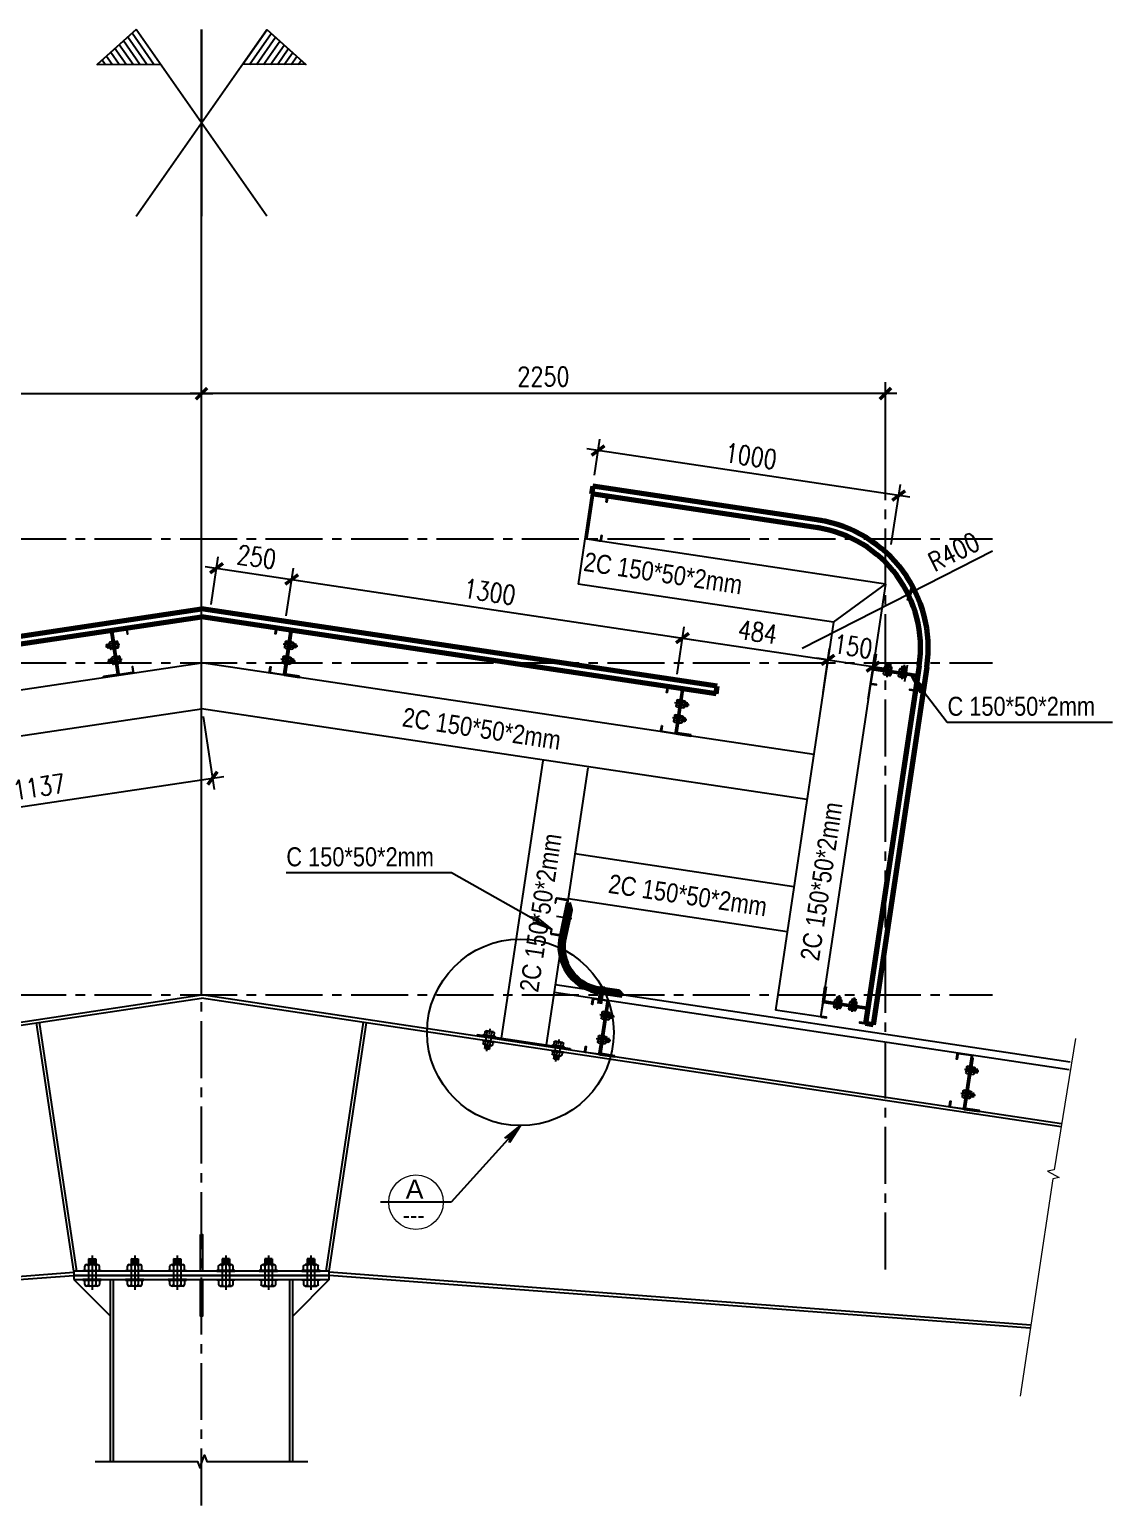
# Model space of a CAD drawing. Header units: inches. Extents: x 651127 to 1529722, y 768575 to 1021311.
# Drawn here: x 1195909 to 1210161, y 784725 to 804150 of the extents above; entities that cross this region are included whole.
import ezdxf
from ezdxf.enums import TextEntityAlignment as Align

# ---------------------------------------------------------------- set-up
doc = ezdxf.new("R2010")
doc.units = ezdxf.units.IN
doc.header["$LTSCALE"] = 1000
doc.header["$MEASUREMENT"] = 0
doc.linetypes.add('CENTER', pattern=[2, 1.25, -0.25, 0.25, -0.25])
doc.linetypes.add('CENTER2', pattern=[1.125, 0.75, -0.125, 0.125, -0.125])
doc.layers.get('DEFPOINTS').update_dxf_attribs({"color": 8, "lineweight": 9})
for name, color, linetype in [('DWGshare.com_13', 145, 'Continuous'), ('DWGshare.com_37', 8, 'CENTER2'), ('DWGshare.com_38', 8, 'Continuous'), ('DWGshare.com_39', 143, 'Continuous'), ('DWGshare.com_40', 4, 'Continuous'), ('DWGshare.com_41', 51, 'Continuous'), ('DWGshare.com_48', 147, 'Continuous'), ('DWGshare.com_50', 1, 'Continuous'), ('DWGshare.com_54', 7, 'Continuous')]:
    doc.layers.add(name, color=color, linetype=linetype)
for name, color, linetype, lineweight in [('DWGshare.com_20', 115, 'Continuous', 20), ('DWGshare.com_23', 147, 'Continuous', 0), ('DWGshare.com_51', 7, 'Continuous', 20), ('DWGshare.com_53', 145, 'Continuous', 20)]:
    doc.layers.add(name, color=color, linetype=linetype, lineweight=lineweight)
doc.styles.add('DWGshare.com_12', font='simplex.shx', dxfattribs={"width": 0.8})
doc.styles.add('DWGshare.com_4', font='romans.shx', dxfattribs={"width": 0.8})
doc.styles.add('DWGshare.com_5', font='VHELVCN.TTF')
doc.styles.add('DWGshare.com_8', font='VHELVEB.TTF')
doc.dimstyles.new('DWGshare.com_15', dxfattribs={"dimtxt": 250, "dimasz": 150, "dimexe": 150, "dimexo": 150, "dimgap": 100, "dimtad": 1, "dimdec": 0, "dimlfac": 0.25, "dimdsep": 46, "dimtxsty": 'DWGshare.com_12', "dimblk": 'DWGshare.com_1', "dimcen": 150, "dimdle": 150, "dimclrd": 147, "dimclre": 147, "dimclrt": 7, "dimadec": 0, "dimazin": 0, "dimtfac": 1, "dimtdec": 0, "dimtix": 1, "dimtmove": 2, "dimatfit": 3, "dimfxl": 1, "dimtolj": 1, "dimtzin": 0, "dimarcsym": 0})
doc.dimstyles.new('DWGshare.com_4', dxfattribs={"dimscale": 100, "dimtxt": 2.5, "dimasz": 2, "dimexe": 1, "dimexo": 1.5, "dimgap": 1, "dimtad": 1, "dimdec": 0, "dimlfac": 0.5, "dimzin": 0, "dimdsep": 46, "dimtxsty": 'DWGshare.com_4', "dimblk": 'DWGshare.com_6', "dimcen": 1.5, "dimdle": 1, "dimclrd": 256, "dimclre": 256, "dimclrt": 7, "dimadec": 0, "dimazin": 0, "dimtfac": 1, "dimtdec": 0, "dimtix": 1, "dimtmove": 2, "dimatfit": 3, "dimldrblk": 'DWGshare.com_6', "dimfxl": 1, "dimtolj": 1, "dimtzin": 0, "dimarcsym": 0})

# ---------------------------------------------------------------- blocks, each defined once
blk = doc.blocks.new('DWGshare.com_1')
at = {"color": 0, "linetype": 'ByBlock', "const_width": 0.3}
blk.add_lwpolyline([(-0.5, -0.5), (0.5, 0.5)], dxfattribs=at)
blk = doc.blocks.new('*D1177')
at = {"layer": 'DEFPOINTS', "color": 0, "linetype": 'Continuous', "transparency": 16777216}
for p in [(1198172, 799358), (1189172, 797867), (1198172, 797881)]:
    blk.add_point(p, dxfattribs=at)
at = {"layer": 'DWGshare.com_48', "color": 147, "linetype": 'Continuous', "lineweight": -2, "transparency": 16777216}
for p, q in [((1189022, 799358), (1198322, 799358)), ((1189172, 798017), (1189172, 799508)), ((1198172, 798031), (1198172, 799508))]:
    blk.add_line(p, q, dxfattribs=at)
at = {"layer": 'DWGshare.com_48', "color": 147, "linetype": 'Continuous', "lineweight": -2, "transparency": 16777216, "xscale": 150, "yscale": 150, "zscale": 150, "rotation": 180}
blk.add_blockref('DWGshare.com_1', (1189172, 799358), dxfattribs=at)
at = {"layer": 'DWGshare.com_48', "color": 147, "linetype": 'Continuous', "lineweight": -2, "transparency": 16777216, "xscale": 150, "yscale": 150, "zscale": 150}
blk.add_blockref('DWGshare.com_1', (1198172, 799358), dxfattribs=at)
at = {"layer": 'DWGshare.com_48', "color": 7, "linetype": 'Continuous', "lineweight": 100, "transparency": 16777216, "insert": (1193672, 799583), "char_height": 250, "attachment_point": 5, "style": 'DWGshare.com_12'}
blk.add_mtext('\\A1;2250', dxfattribs=at)
blk = doc.blocks.new('*D1178')
at = {"layer": 'DEFPOINTS', "color": 0, "linetype": 'Continuous', "transparency": 16777216}
for p in [(1198172, 799358), (1198172, 797881), (1207172, 797867)]:
    blk.add_point(p, dxfattribs=at)
at = {"layer": 'DWGshare.com_48', "color": 147, "linetype": 'Continuous', "lineweight": -2, "transparency": 16777216}
for p, q in [((1207322, 799358), (1198022, 799358)), ((1198172, 798031), (1198172, 799508)), ((1207172, 798017), (1207172, 799508))]:
    blk.add_line(p, q, dxfattribs=at)
at = {"layer": 'DWGshare.com_48', "color": 147, "linetype": 'Continuous', "lineweight": -2, "transparency": 16777216, "xscale": 150, "yscale": 150, "zscale": 150, "rotation": 180}
blk.add_blockref('DWGshare.com_1', (1198172, 799358), dxfattribs=at)
at = {"layer": 'DWGshare.com_48', "color": 147, "linetype": 'Continuous', "lineweight": -2, "transparency": 16777216, "xscale": 150, "yscale": 150, "zscale": 150}
blk.add_blockref('DWGshare.com_1', (1207172, 799358), dxfattribs=at)
at = {"layer": 'DWGshare.com_48', "color": 7, "linetype": 'Continuous', "lineweight": 100, "transparency": 16777216, "insert": (1202672, 799583), "char_height": 250, "attachment_point": 5, "style": 'DWGshare.com_12'}
blk.add_mtext('\\A1;2250', dxfattribs=at)
blk = doc.blocks.new('DWGshare.com_22')
at = {"layer": 'DWGshare.com_53', "ltscale": 3}
blk.add_line((-7.63, 0), (7.63, 0), dxfattribs=at)
at = {"layer": 'DWGshare.com_53', "color": 2, "ltscale": 3}
blk.add_circle((0, 0), 5.89, dxfattribs=at)
at = {"layer": 'DWGshare.com_53', "color": 7, "ltscale": 3, "style": 'DWGshare.com_8'}
for tag, height, p in [('01', 4, (0, 0.81)), ('---', 3, (0, -3.98))]:
    blk.add_attdef(tag, text='', height=height, dxfattribs=at).set_placement(p, align=Align.CENTER)
blk = doc.blocks.new('DWGshare.com_6')
at = {"linetype": 'CENTER2'}
blk.add_hatch(color=256, dxfattribs=at).paths.add_polyline_path([(-1.296, 0.216), (-1, 0), (-1.296, -0.216), (0, 0)])
blk.add_line((0, 0), (-1, 0), dxfattribs=at)
blk.add_lwpolyline([(-1.296, 0.216), (0, 0), (-1.296, -0.216), (-1, 0), (-1.296, 0.216)], dxfattribs=at)
blk = doc.blocks.new('*D1179')
at = {"layer": 'DEFPOINTS', "color": 0, "linetype": 'Continuous', "transparency": 16777216}
for p in [(1198172, 795258), (1198317, 794297), (1193754, 794048)]:
    blk.add_point(p, dxfattribs=at)
at = {"layer": 'DWGshare.com_48', "color": 147, "linetype": 'Continuous', "lineweight": -2, "transparency": 16777216}
for p, q in [((1198195, 795109), (1198339, 794148)), ((1193670, 793600), (1198465, 794319)), ((1193777, 793900), (1193840, 793474))]:
    blk.add_line(p, q, dxfattribs=at)
at = {"layer": 'DWGshare.com_48', "color": 147, "linetype": 'Continuous', "lineweight": -2, "transparency": 16777216, "xscale": 150, "yscale": 150, "zscale": 150}
for p, rotation in [((1198317, 794297), 8.530765610666755), ((1193818, 793622), 188.5307656106667)]:
    blk.add_blockref('DWGshare.com_1', p, dxfattribs=dict(at, rotation=rotation))
at = {"layer": 'DWGshare.com_48', "color": 7, "linetype": 'Continuous', "lineweight": 100, "transparency": 16777216, "insert": (1196034, 794182), "char_height": 250, "attachment_point": 5, "rotation": 8.5308, "style": 'DWGshare.com_12'}
blk.add_mtext('\\A1;1137', dxfattribs=at)
blk = doc.blocks.new('*D1185')
at = {"layer": 'DEFPOINTS', "color": 0, "linetype": 'Continuous', "transparency": 16777216}
for p in [(1203391, 798609), (1203321, 798138), (1207228, 797223)]:
    blk.add_point(p, dxfattribs=at)
at = {"layer": 'DWGshare.com_48', "color": 147, "linetype": 'Continuous', "lineweight": -2, "transparency": 16777216}
for p, q in [((1203343, 798286), (1203413, 798758)), ((1207495, 797994), (1203243, 798632)), ((1207250, 797371), (1207369, 798164))]:
    blk.add_line(p, q, dxfattribs=at)
at = {"layer": 'DWGshare.com_48', "color": 147, "linetype": 'Continuous', "lineweight": -2, "transparency": 16777216, "xscale": 150, "yscale": 150, "zscale": 150}
for p, rotation in [((1203391, 798609), 171.4692343893332), ((1207347, 798016), 351.4692343893332)]:
    blk.add_blockref('DWGshare.com_1', p, dxfattribs=dict(at, rotation=rotation))
at = {"layer": 'DWGshare.com_48', "color": 7, "linetype": 'Continuous', "lineweight": 100, "transparency": 16777216, "insert": (1205402, 798535), "char_height": 250, "attachment_point": 5, "rotation": 351.4692, "style": 'DWGshare.com_12'}
blk.add_mtext('\\A1;1000', dxfattribs=at)
blk = doc.blocks.new('*D1186')
at = {"layer": 'DEFPOINTS', "color": 0, "linetype": 'Continuous', "transparency": 16777216}
for p in [(1199359, 796912), (1198276, 796435), (1199265, 796287)]:
    blk.add_point(p, dxfattribs=at)
at = {"layer": 'DWGshare.com_48', "color": 147, "linetype": 'Continuous', "lineweight": -2, "transparency": 16777216}
for p, q in [((1198299, 796584), (1198392, 797209)), ((1198222, 797083), (1199507, 796890)), ((1199287, 796435), (1199381, 797061))]:
    blk.add_line(p, q, dxfattribs=at)
at = {"layer": 'DWGshare.com_48', "color": 147, "linetype": 'Continuous', "lineweight": -2, "transparency": 16777216, "xscale": 150, "yscale": 150, "zscale": 150}
for p, rotation in [((1198370, 797061), 171.4692343893333), ((1199359, 796912), 351.4692343893333)]:
    blk.add_blockref('DWGshare.com_1', p, dxfattribs=dict(at, rotation=rotation))
at = {"layer": 'DWGshare.com_48', "color": 7, "linetype": 'Continuous', "lineweight": 100, "transparency": 16777216, "insert": (1198898, 797209), "char_height": 250, "attachment_point": 5, "rotation": 351.4692, "style": 'DWGshare.com_12'}
blk.add_mtext('\\A1;250', dxfattribs=at)
blk = doc.blocks.new('*D1187')
at = {"layer": 'DEFPOINTS', "color": 0, "linetype": 'Continuous', "transparency": 16777216}
for p in [(1199265, 796287), (1204502, 796141), (1204408, 795516)]:
    blk.add_point(p, dxfattribs=at)
at = {"layer": 'DWGshare.com_48', "color": 147, "linetype": 'Continuous', "lineweight": -2, "transparency": 16777216}
for p, q in [((1199287, 796435), (1199381, 797061)), ((1199211, 796935), (1204650, 796119)), ((1204431, 795664), (1204524, 796289))]:
    blk.add_line(p, q, dxfattribs=at)
at = {"layer": 'DWGshare.com_48', "color": 147, "linetype": 'Continuous', "lineweight": -2, "transparency": 16777216, "xscale": 150, "yscale": 150, "zscale": 150}
for p, rotation in [((1199359, 796912), 171.4692343893333), ((1204502, 796141), 351.4692343893333)]:
    blk.add_blockref('DWGshare.com_1', p, dxfattribs=dict(at, rotation=rotation))
at = {"layer": 'DWGshare.com_48', "color": 7, "linetype": 'Continuous', "lineweight": 100, "transparency": 16777216, "insert": (1201964, 796749), "char_height": 250, "attachment_point": 5, "rotation": 351.4692, "style": 'DWGshare.com_12'}
blk.add_mtext('\\A1;1300', dxfattribs=at)
blk = doc.blocks.new('*D1188')
at = {"layer": 'DEFPOINTS', "color": 0, "linetype": 'Continuous', "transparency": 16777216}
for p in [(1206416, 795854), (1204408, 795516), (1206330, 795278)]:
    blk.add_point(p, dxfattribs=at)
at = {"layer": 'DWGshare.com_48', "color": 147, "linetype": 'Continuous', "lineweight": -2, "transparency": 16777216}
for p, q in [((1204431, 795664), (1204524, 796289)), ((1204354, 796163), (1206564, 795832)), ((1206352, 795426), (1206438, 796002))]:
    blk.add_line(p, q, dxfattribs=at)
at = {"layer": 'DWGshare.com_48', "color": 147, "linetype": 'Continuous', "lineweight": -2, "transparency": 16777216, "xscale": 150, "yscale": 150, "zscale": 150}
for p, rotation in [((1204502, 796141), 171.4692343893333), ((1206416, 795854), 351.4692343893333)]:
    blk.add_blockref('DWGshare.com_1', p, dxfattribs=dict(at, rotation=rotation))
at = {"layer": 'DWGshare.com_48', "color": 7, "linetype": 'Continuous', "lineweight": 100, "transparency": 16777216, "insert": (1205492, 796220), "char_height": 250, "attachment_point": 5, "rotation": 351.4692, "style": 'DWGshare.com_12'}
blk.add_mtext('\\A1;484', dxfattribs=at)
blk = doc.blocks.new('*D1190')
at = {"layer": 'DEFPOINTS', "color": 0, "linetype": 'Continuous', "transparency": 16777216}
for p in [(1207009, 795765), (1206330, 795278), (1206923, 795189)]:
    blk.add_point(p, dxfattribs=at)
at = {"layer": 'DWGshare.com_48', "color": 147, "linetype": 'Continuous', "lineweight": -2, "transparency": 16777216}
for p, q in [((1206416, 795854), (1206268, 795876)), ((1206352, 795426), (1206438, 796002)), ((1206416, 795854), (1207009, 795765)), ((1206945, 795337), (1207032, 795913)), ((1207009, 795765), (1207158, 795743))]:
    blk.add_line(p, q, dxfattribs=at)
at = {"layer": 'DWGshare.com_48', "color": 147, "linetype": 'Continuous', "lineweight": -2, "transparency": 16777216, "xscale": 150, "yscale": 150, "zscale": 150}
for p, rotation in [((1206416, 795854), 351.4692343893332), ((1207009, 795765), 171.4692343893332)]:
    blk.add_blockref('DWGshare.com_1', p, dxfattribs=dict(at, rotation=rotation))
at = {"layer": 'DWGshare.com_48', "color": 7, "linetype": 'Continuous', "lineweight": 100, "transparency": 16777216, "insert": (1206746, 796032), "char_height": 250, "attachment_point": 5, "rotation": 351.4692, "style": 'DWGshare.com_12'}
blk.add_mtext('\\A1;150', dxfattribs=at)
blk = doc.blocks.new('*D1192')
at = {"layer": 'DEFPOINTS', "color": 0, "linetype": 'Continuous', "transparency": 16777216}
for p in [(1207500, 796732), (1206075, 796006)]:
    blk.add_point(p, dxfattribs=at)
at = {"layer": 'DWGshare.com_48', "color": 147, "linetype": 'Continuous', "lineweight": -2, "transparency": 16777216}
for p in [(1208583, 797283), (1206075, 796006)]:
    blk.add_line(p, (1207500, 796732), dxfattribs=at)
at = {"layer": 'DWGshare.com_48', "color": 147, "linetype": 'Continuous', "lineweight": -2, "transparency": 16777216, "xscale": 150, "yscale": 150, "zscale": 150, "rotation": 206.9875823085623}
blk.add_blockref('DWGshare.com_1', (1207500, 796732), dxfattribs=at)
at = {"layer": 'DWGshare.com_48', "color": 7, "linetype": 'Continuous', "lineweight": 100, "transparency": 16777216, "insert": (1208073, 797276), "char_height": 250, "attachment_point": 5, "rotation": 26.9876, "style": 'DWGshare.com_12'}
blk.add_mtext('\\A1;R400', dxfattribs=at)
blk = doc.blocks.new('DWGshare.com_23')
at = {"layer": 'DWGshare.com_13'}
for p, q in [((3071, 80), (3071, 94)), ((3071, 94), (3464, 94)), ((3464, 80), (3071, 80)), ((3111, 94), (3111, 184)), ((3146, 220), (3388, 220)), ((3189, 342), (3189, 220)), ((3189, 342), (3346, 342)), ((3346, 312), (3189, 342)), ((3346, 282), (3189, 312)), ((3346, 249), (3189, 279)), ((3346, 220), (3189, 249)), ((3189, 184), (3189, 94)), ((3189, 80), (3189, -100)), ((3346, 342), (3346, 220)), ((3346, 184), (3346, 94)), ((3346, 80), (3346, -100)), ((3424, 94), (3424, 184)), ((3464, 80), (3464, 94)), ((3071, -100), (3071, -114)), ((3464, -100), (3071, -100)), ((3071, -114), (3464, -114)), ((3111, -204), (3111, -114)), ((3388, -240), (3146, -240)), ((3189, -114), (3189, -204)), ((3346, -114), (3346, -204)), ((3424, -114), (3424, -204)), ((3464, -100), (3464, -114))]:
    blk.add_line(p, q, dxfattribs=at)
at = {"layer": 'DWGshare.com_13', "color": 8, "linetype": 'CENTER2', "ltscale": 0.5}
blk.add_line((3267, 416), (3267, -321), dxfattribs=at)
at = {"layer": 'DWGshare.com_13'}
for centre, start, end in [((3146, 184), 90, 180), ((3153, 184), 360, 90), ((3225, 184), 90, 180), ((3310, 184), 360, 90), ((3381, 184), 90, 180), ((3388, 184), 360, 90), ((3146, -204), 180, 270), ((3153, -204), 270, 360), ((3225, -204), 180, 270), ((3310, -204), 270, 360), ((3381, -204), 180, 270), ((3388, -204), 270, 360)]:
    blk.add_arc(centre, 35.6, start, end, dxfattribs=at)
blk = doc.blocks.new('DWGshare.com_14')
at = {"layer": 'DWGshare.com_38'}
h = blk.add_hatch(dxfattribs=at)
h.set_pattern_fill('ANSI31', color=8, scale=400, angle=10, style=0)
h.set_pattern_definition([(125, (-1700181.144, -1211422.91), (40.9576022, 28.6788218), [])])
h.paths.add_polyline_path([(-574, 1638), (-361, 1333), (-915, 1330)])
h = blk.add_hatch(dxfattribs=at)
h.set_pattern_fill('ANSI31', color=8, scale=400, angle=10, style=0)
h.set_pattern_definition([(55, (1700181.144, -1211422.91), (-40.9576022, 28.6788218), [])])
h.paths.add_polyline_path([(574, 1638), (361, 1333), (915, 1330)])
at = {"layer": 'DWGshare.com_39'}
blk.add_line((0, 1638), (0, 0), dxfattribs=at)
for points in [[(573, 0), (-574, 1638), (-574, 1638), (-574, 1638)], [(-573, 0), (574, 1638), (574, 1638), (574, 1638)]]:
    blk.add_lwpolyline(points, dxfattribs=at)
at = {"layer": 'DWGshare.com_41', "color": 2}
for points in [[(-574, 1638), (-915, 1330), (-361, 1333)], [(574, 1638), (915, 1330), (361, 1333)]]:
    blk.add_lwpolyline(points, dxfattribs=at)
blk = doc.blocks.new('DWGshare.com_15')
at = {"layer": 'DWGshare.com_39'}
h = blk.add_hatch(dxfattribs=at)
h.set_pattern_fill('ANSI31', color=256, scale=25, angle=72.9385, style=0)
h.set_pattern_definition([(45, (21844.015, -11896.4502), (2.2097087, -2.2097087), [])])
h.paths.add_polyline_path([(-75, 4), (-29, 4), (-29, 140), (-25, 140), (-25, 0), (-75, 0)])
for p, q in [((-54.4, 100), (-6.1, 100)), ((-49.3, 106), (-39.7, 106)), ((-49.3, 94), (-49.3, 106)), ((-47.3, 94), (-47.3, 106)), ((-45, 94), (-45, 106)), ((-45, 106), (-15, 106)), ((-42, 94), (-42, 106)), ((-39.7, 90.7), (-39.7, 109.3)), ((-30.1, 112), (-37, 112)), ((-29, 115), (-30.1, 115)), ((-30.1, 85), (-30.1, 115)), ((-29, 115), (-29, 85)), ((-23, 115), (-21.9, 115)), ((-23, 115), (-23, 85)), ((-21.9, 85), (-21.9, 115)), ((-21.9, 112), (-15, 112)), ((-12.3, 109.3), (-12.3, 90.7)), ((-54.4, 50), (-6.1, 50)), ((-49.3, 94), (-39.7, 94)), ((-49.3, 56), (-39.7, 56)), ((-49.3, 44), (-49.3, 56)), ((-47.3, 44), (-47.3, 56)), ((-45, 94), (-15, 94)), ((-45, 44), (-45, 56)), ((-45, 56), (-15, 56)), ((-42, 44), (-42, 56)), ((-39.7, 40.7), (-39.7, 59.3)), ((-30.1, 88), (-37, 88)), ((-30.1, 62), (-37, 62)), ((-29, 85), (-30.1, 85)), ((-29, 65), (-30.1, 65)), ((-30.1, 35), (-30.1, 65)), ((-29, 65), (-29, 35)), ((-23, 85), (-21.9, 85)), ((-23, 65), (-21.9, 65)), ((-23, 65), (-23, 35)), ((-15, 88), (-21.9, 88)), ((-21.9, 35), (-21.9, 65)), ((-21.9, 62), (-15, 62)), ((-12.3, 59.3), (-12.3, 40.7)), ((-49.3, 44), (-39.7, 44)), ((-45, 44), (-15, 44)), ((-30.1, 38), (-37, 38)), ((-29, 35), (-30.1, 35)), ((-23, 35), (-21.9, 35)), ((-15, 38), (-21.9, 38))]:
    blk.add_line(p, q, dxfattribs=at)
blk.add_lwpolyline([(-25, 4.5, 0.414214), (-20.5, 0), (20.5, 0, 0.414214), (25, 4.5), (25, 20), (23, 20), (23, 4.5, -0.414214), (20.5, 2), (-20.5, 2, -0.414214), (-23, 4.5), (-23, 145.5, -0.414214), (-20.5, 148), (20.5, 148, -0.414214), (23, 145.5), (23, 130), (25, 130), (25, 145.5, 0.414214), (20.5, 150), (-20.5, 150, 0.414214), (-25, 145.5)], format="xyb", close=True, dxfattribs=at)
for centre, start, end in [((-37, 109.3), 90, 180), ((-37, 108.7), 180, 270), ((-37, 103.3), 90, 180), ((-15, 109.3), 360, 90), ((-15, 108.7), 270, 360), ((-15, 103.3), 360, 90), ((-37, 96.7), 180, 270), ((-37, 91.3), 90, 180), ((-37, 90.7), 180, 270), ((-37, 59.3), 90, 180), ((-37, 58.7), 180, 270), ((-37, 53.3), 90, 180), ((-15, 96.7), 270, 360), ((-15, 91.3), 360, 90), ((-15, 90.7), 270, 360), ((-15, 59.3), 360, 90), ((-15, 58.7), 270, 360), ((-15, 53.3), 360, 90), ((-37, 46.7), 180, 270), ((-37, 41.3), 90, 180), ((-37, 40.7), 180, 270), ((-15, 46.7), 270, 360), ((-15, 41.3), 360, 90), ((-15, 40.7), 270, 360)]:
    blk.add_arc(centre, 2.73, start, end, dxfattribs=at)
at = {"layer": 'DWGshare.com_40', "color": 4}
blk.add_lwpolyline([(-75, 4), (-29, 4), (-29, 140), (-25, 140), (-25, 0), (-75, 0)], close=True, dxfattribs=at)
blk = doc.blocks.new('DWGshare.com_16')
at = {"layer": 'DWGshare.com_13', "color": 8, "linetype": 'CENTER2', "ltscale": 0.5}
for p, q in [((-2321.2, 1085.5), (-2313.1, 1031.3)), ((2321.2, 1085.5), (2313.1, 1031.3))]:
    blk.add_line(p, q, dxfattribs=at)
at = {"layer": 'DWGshare.com_37', "linetype": 'CENTER', "ltscale": 500}
blk.add_line((0, 0), (0, 3176.5), dxfattribs=at)
at = {"layer": 'DWGshare.com_39', "linetype": 'Continuous', "lineweight": 100}
for p, q in [((-2038.6, 1560.8), (-1287, 1673.5)), ((-1287, 1673.5), (-1283.3, 1648.8)), ((1287, 1673.5), (1283.3, 1648.8)), ((2038.6, 1560.8), (1287, 1673.5)), ((-2034.9, 1536.1), (-1283.3, 1648.8)), ((2034.9, 1536.1), (1283.3, 1648.8)), ((-1696.6, 1015.5), (-0.4, 1269.9)), ((1696.6, 1015.5), (0.4, 1269.9)), ((-1692.9, 990.8), (-0.4, 1244.6)), ((1692.9, 990.8), (0.4, 1244.6)), ((-2386, 1078.9), (-2209.5, -97.8)), ((-2361.3, 1082.7), (-2184.7, -94.1)), ((2361.3, 1082.7), (2184.7, -94.1)), ((2386, 1078.9), (2209.5, -97.8)), ((-1692.9, 990.8), (-1696.6, 1015.5)), ((1692.9, 990.8), (1696.6, 1015.5)), ((-2209.5, -97.8), (-2184.7, -94.1)), ((2209.5, -97.8), (2184.7, -94.1))]:
    blk.add_line(p, q, dxfattribs=at)
for points in [[(-1383.4, -1.8), (-1373.2, 9.8), (-1297, 21.2, 0.386282), (-1191.9, 179), (-1213.6, 279.6), (-1207, 302.9)], [(-1383.4, -1.8), (-1368.1, 0.4), (-1295.5, 11.3, 0.388252), (-1182, 180.5), (-1206.1, 297.3), (-1207, 302.9)], [(1383.4, -1.8), (1368.1, 0.4), (1295.5, 11.3, -0.388252), (1182, 180.5), (1206.1, 297.3), (1207, 302.9)], [(1383.4, -1.8), (1373.2, 9.8), (1297, 21.2, -0.386282), (1191.9, 179), (1213.6, 279.6), (1207, 302.9)]]:
    blk.add_lwpolyline(points, format="xyb", dxfattribs=at)
for centre, radius, start, end in [((-1965.7, 1142), 425, 98.5308, 188.5308), ((1965.7, 1142), 425, 351.4692, 81.4692), ((-1965.7, 1142), 400, 98.5308, 188.5308), ((1965.7, 1142), 400, 351.4692, 81.4692)]:
    blk.add_arc(centre, radius, start, end, dxfattribs=at)
at = {"layer": 'DWGshare.com_41'}
for p, q in [((-1287.3, 1648.2), (-1265, 1499.9)), ((-1283.3, 1648.8), (-1238.8, 1352.1)), ((1283.3, 1648.8), (1238.8, 1352.1)), ((1287.3, 1648.2), (1265, 1499.9))]:
    blk.add_line(p, q, dxfattribs=at)
at = {"layer": 'DWGshare.com_41', "ltscale": 0.9}
for p, q in [((-2250, 1352.1), (-1261.1, 1500.5)), ((-1261.1, 1500.5), (-1238.8, 1352.1)), ((1261.1, 1500.5), (1238.8, 1352.1)), ((2250, 1352.1), (1261.1, 1500.5)), ((-2250, 1352.1), (-2036.4, -71.9)), ((-2079.4, 1226), (-2250, 1352.1)), ((-2079.4, 1226), (-1238.8, 1352.1)), ((2079.4, 1226), (1238.8, 1352.1)), ((2250, 1352.1), (2036.4, -71.9)), ((2079.4, 1226), (2250, 1352.1)), ((-2079.4, 1226), (-1888.1, -49.6)), ((2079.4, 1226), (1888.1, -49.6)), ((-2014.1, 790.9), (0, 1093)), ((0, 941.4), (0, 1093)), ((0, 941.4), (0, 1093)), ((2014.1, 790.9), (0, 1093)), ((-1991.9, 642.6), (0, 941.4)), ((1991.9, 642.6), (0, 941.4)), ((-1270.7, 747.7), (-1133.9, -164)), ((-1122.4, 769.9), (-985.6, -141.8)), ((1122.4, 769.9), (985.6, -141.8)), ((1270.7, 747.7), (1133.9, -164)), ((-1948.9, 356), (-1228.2, 464.1)), ((1948.9, 356), (1228.2, 464.1)), ((-1926.7, 207.7), (-1205.9, 315.8)), ((1926.7, 207.7), (1205.9, 315.8)), ((-1218.3, 250.4), (-1167.7, 258)), ((1218.3, 250.4), (1167.7, 258)), ((-2036.4, -71.9), (-1888.1, -49.6)), ((2036.4, -71.9), (1888.1, -49.6)), ((-906.5, -129.9), (-1213.1, -175.9)), ((-905.6, -135.8), (-906.5, -129.9)), ((905.6, -135.8), (906.5, -129.9)), ((906.5, -129.9), (1213.1, -175.9)), ((-1213.1, -175.9), (-1212.2, -181.8)), ((1213.1, -175.9), (1212.2, -181.8))]:
    blk.add_line(p, q, dxfattribs=at)
at = {"layer": 'DWGshare.com_41', "flags": 128}
for points in [[(-1331.8, 1621.3), (-1334, 1636.2, -0.414214), (-1331.5, 1639.6), (-1291.9, 1645.5, -0.414214), (-1288.5, 1643), (-1267.7, 1504.5, -0.414214), (-1270.3, 1501.1), (-1309.8, 1495.2, -0.414214), (-1313.2, 1497.7), (-1315.5, 1512.5), (-1317.4, 1512.2), (-1315.2, 1497.4, 0.414214), (-1309.5, 1493.2), (-1270, 1499.1, 0.414214), (-1265.8, 1504.8), (-1286.5, 1643.3, 0.414214), (-1292.2, 1647.5), (-1331.8, 1641.5, 0.414214), (-1336, 1635.9), (-1333.8, 1621)], [(1331.8, 1621.3), (1334, 1636.2, 0.414214), (1331.5, 1639.6), (1291.9, 1645.5, 0.414214), (1288.5, 1643), (1267.7, 1504.5, 0.414214), (1270.3, 1501.1), (1309.8, 1495.2, 0.414214), (1313.2, 1497.7), (1315.5, 1512.5), (1317.4, 1512.2), (1315.2, 1497.4, -0.414214), (1309.5, 1493.2), (1270, 1499.1, -0.414214), (1265.8, 1504.8), (1286.5, 1643.3, -0.414214), (1292.2, 1647.5), (1331.8, 1641.5, -0.414214), (1336, 1635.9), (1333.8, 1621)], [(-1165.2, 302.9), (-1166.9, 314.8, 0.414214), (-1169.7, 316.8), (-1201.3, 312, 0.414214), (-1203.3, 309.3), (-1186.7, 198.5, 0.414214), (-1184, 196.5), (-1152.3, 201.3, 0.414214), (-1150.3, 204), (-1152.1, 215.9), (-1150.5, 216.1), (-1148.7, 204.2, -0.414214), (-1152.1, 199.7), (-1183.7, 194.9, -0.414214), (-1188.3, 198.3), (-1204.9, 309.1, -0.414214), (-1201.5, 313.6), (-1169.9, 318.4, -0.414214), (-1165.4, 315), (-1163.6, 303.1)], [(1165.2, 302.9), (1166.9, 314.8, -0.414214), (1169.7, 316.8), (1201.3, 312, -0.414214), (1203.3, 309.3), (1186.7, 198.5, -0.414214), (1184, 196.5), (1152.3, 201.3, -0.414214), (1150.3, 204), (1152.1, 215.9), (1150.5, 216.1), (1148.7, 204.2, 0.414214), (1152.1, 199.7), (1183.7, 194.9, 0.414214), (1188.3, 198.3), (1204.9, 309.1, 0.414214), (1201.5, 313.6), (1169.9, 318.4, 0.414214), (1165.4, 315), (1163.6, 303.1)]]:
    blk.add_lwpolyline(points, format="xyb", close=True, dxfattribs=at)
at = {"layer": 'DWGshare.com_23', "linetype": 'Continuous', "lineweight": 100, "xscale": 0.375, "yscale": 0.375, "zscale": 0.375}
blk.add_blockref('DWGshare.com_14', (0, 2562.1), dxfattribs=at)
at = {"layer": 'DWGshare.com_23', "linetype": 'Continuous', "ltscale": 1000}
for p, rotation in [((-247.7, 1055.9), 8.530765609618317), ((2204.3, 1047.5), 261.4692343901343), ((-1535.7, 862.7), 8.530765609618317), ((2040.1, -47.2), 261.4692343901343)]:
    blk.add_blockref('DWGshare.com_15', p, dxfattribs=dict(at, rotation=rotation))
at = {"layer": 'DWGshare.com_23', "linetype": 'Continuous', "ltscale": 1000, "xscale": -1}
for p, rotation in [((247.7, 1055.9), 351.4692343903817), ((-2204.3, 1047.5), 98.53076560986567), ((1535.7, 862.7), 351.4692343903817), ((-2040.1, -47.2), 98.53076560986567)]:
    blk.add_blockref('DWGshare.com_15', p, dxfattribs=dict(at, rotation=rotation))
blk = doc.blocks.new('DWGshare.com_20')
at = {"layer": 'DWGshare.com_39'}
h = blk.add_hatch(dxfattribs=at)
h.set_pattern_fill('ANSI31', color=256, scale=25, angle=72.9385, style=0)
h.set_pattern_definition([(45, (21844.015, -11896.4502), (2.2097087, -2.2097087), [])])
h.paths.add_polyline_path([(-75, 4), (-29, 4), (-29, 170), (-25, 170), (-25, 0), (-75, 0)])
for p, q in [((-54.4, 130), (-6.1, 130)), ((-49.3, 136), (-39.7, 136)), ((-49.3, 124), (-49.3, 136)), ((-49.3, 124), (-39.7, 124)), ((-47.3, 124), (-47.3, 136)), ((-45, 124), (-45, 136)), ((-45, 136), (-15, 136)), ((-45, 124), (-15, 124)), ((-42, 124), (-42, 136)), ((-39.7, 120.7), (-39.7, 139.3)), ((-30.1, 142), (-37, 142)), ((-30.1, 118), (-37, 118)), ((-29, 145), (-30.1, 145)), ((-30.1, 115), (-30.1, 145)), ((-29, 115), (-30.1, 115)), ((-29, 145), (-29, 115)), ((-23, 145), (-21.9, 145)), ((-23, 145), (-23, 115)), ((-23, 115), (-21.9, 115)), ((-21.9, 115), (-21.9, 145)), ((-21.9, 142), (-15, 142)), ((-15, 118), (-21.9, 118)), ((-12.3, 139.3), (-12.3, 120.7)), ((-54.4, 50), (-6.1, 50)), ((-49.3, 56), (-39.7, 56)), ((-49.3, 44), (-49.3, 56)), ((-47.3, 44), (-47.3, 56)), ((-45, 44), (-45, 56)), ((-45, 56), (-15, 56)), ((-42, 44), (-42, 56)), ((-39.7, 40.7), (-39.7, 59.3)), ((-30.1, 62), (-37, 62)), ((-29, 65), (-30.1, 65)), ((-30.1, 35), (-30.1, 65)), ((-29, 65), (-29, 35)), ((-23, 65), (-21.9, 65)), ((-23, 65), (-23, 35)), ((-21.9, 35), (-21.9, 65)), ((-21.9, 62), (-15, 62)), ((-12.3, 59.3), (-12.3, 40.7)), ((-49.3, 44), (-39.7, 44)), ((-45, 44), (-15, 44)), ((-30.1, 38), (-37, 38)), ((-29, 35), (-30.1, 35)), ((-23, 35), (-21.9, 35)), ((-15, 38), (-21.9, 38))]:
    blk.add_line(p, q, dxfattribs=at)
at = {"layer": 'DWGshare.com_39', "color": 4}
blk.add_lwpolyline([(-75, 4), (-29, 4), (-29, 170), (-25, 170), (-25, 0), (-75, 0)], close=True, dxfattribs=at)
at = {"layer": 'DWGshare.com_39'}
blk.add_lwpolyline([(-25, 4.5, 0.414214), (-20.5, 0), (20.5, 0, 0.414214), (25, 4.5), (25, 20), (23, 20), (23, 4.5, -0.414214), (20.5, 2), (-20.5, 2, -0.414214), (-23, 4.5), (-23, 175.5, -0.414214), (-20.5, 178), (20.5, 178, -0.414214), (23, 175.5), (23, 160), (25, 160), (25, 175.5, 0.414214), (20.5, 180), (-20.5, 180, 0.414214), (-25, 175.5)], format="xyb", close=True, dxfattribs=at)
for centre, start, end in [((-37, 139.3), 90, 180), ((-37, 138.7), 180, 270), ((-37, 133.3), 90, 180), ((-37, 126.7), 180, 270), ((-37, 121.3), 90, 180), ((-37, 120.7), 180, 270), ((-15, 139.3), 360, 90), ((-15, 138.7), 270, 360), ((-15, 133.3), 360, 90), ((-15, 126.7), 270, 360), ((-15, 121.3), 360, 90), ((-15, 120.7), 270, 360), ((-37, 59.3), 90, 180), ((-37, 58.7), 180, 270), ((-37, 53.3), 90, 180), ((-15, 59.3), 360, 90), ((-15, 58.7), 270, 360), ((-15, 53.3), 360, 90), ((-37, 46.7), 180, 270), ((-37, 41.3), 90, 180), ((-37, 40.7), 180, 270), ((-15, 46.7), 270, 360), ((-15, 41.3), 360, 90), ((-15, 40.7), 270, 360)]:
    blk.add_arc(centre, 2.73, start, end, dxfattribs=at)
blk = doc.blocks.new('*U1173')
at = {"color": 8, "linetype": 'CENTER2', "ltscale": 0.5}
blk.add_line((183523.8, 210043.1), (183410.6, 210043.1), dxfattribs=at)
for p, q in [((183423, 210024.6), (183423, 210061.7)), ((183428.5, 210067.1), (183442.2, 210067.1)), ((183442.2, 210055.1), (183428.5, 210055.1)), ((183442.2, 210031.1), (183428.5, 210031.1)), ((183444.4, 210073.2), (183442.2, 210073.2)), ((183442.2, 210073.2), (183442.2, 210013.1)), ((183444.4, 210013.1), (183444.4, 210073.2)), ((183472.4, 210055.1), (183444.4, 210055.1)), ((183472.4, 210031.1), (183444.4, 210031.1)), ((183472.4, 210073.2), (183474.6, 210073.2)), ((183472.4, 210013.1), (183472.4, 210073.2)), ((183474.6, 210073.2), (183474.6, 210013.1)), ((183474.6, 210067.1), (183488.3, 210067.1)), ((183488.3, 210055.1), (183474.6, 210055.1)), ((183488.3, 210031.1), (183474.6, 210031.1)), ((183493.8, 210061.7), (183493.8, 210024.6)), ((183512.5, 210055.1), (183493.8, 210055.1)), ((183493.8, 210031.1), (183498.3, 210055.1)), ((183512.5, 210031.1), (183493.8, 210031.1)), ((183498.3, 210031.1), (183502.9, 210055.1)), ((183503.4, 210031.1), (183507.9, 210055.1)), ((183507.9, 210031.1), (183512.5, 210055.1)), ((183512.5, 210055.1), (183512.5, 210031.1)), ((183442.2, 210019.1), (183428.5, 210019.1)), ((183444.4, 210013.1), (183442.2, 210013.1)), ((183472.4, 210013.1), (183474.6, 210013.1)), ((183474.6, 210019.1), (183488.3, 210019.1))]:
    blk.add_line(p, q)
for centre, start, end in [((183428.5, 210061.7), 90, 180), ((183428.5, 210060.6), 180, 270), ((183428.5, 210049.7), 90, 180), ((183428.5, 210036.6), 180, 270), ((183428.5, 210025.7), 90, 180), ((183488.3, 210061.7), 0, 90), ((183488.3, 210060.6), 270, 0), ((183488.3, 210049.7), 0, 90), ((183488.3, 210036.6), 270, 0), ((183488.3, 210025.7), 0, 90), ((183428.5, 210024.6), 180, 270), ((183488.3, 210024.6), 270, 0)]:
    blk.add_arc(centre, 5.45, start, end)

msp = doc.modelspace()

# ---------------------------------------------------------------- linework, layer by layer
at = {"layer": 'DWGshare.com_37', "linetype": 'CENTER2'}
for p, q in [((1207172.4, 787832.4), (1207172.4, 798903.7)), ((1187764.9, 797445.8), (1208579.9, 797445.8)), ((1187764.9, 795816), (1208579.9, 795816)), ((1198172.4, 784725), (1198172.4, 792790.4)), ((1187764.9, 791443.9), (1208579.9, 791443.9))]:
    msp.add_line(p, q, dxfattribs=at)
at = {"layer": 'DWGshare.com_39'}
for p, q in [((1209604.7, 790558.2), (1202826.3, 791574.9)), ((1209589.9, 790459.3), (1202811.5, 791476.1))]:
    msp.add_line(p, q, dxfattribs=at)
at = {"layer": 'DWGshare.com_40', "linetype": 'Continuous', "lineweight": 100}
msp.add_line((1203446.7, 791561), (1203411.5, 791326.2), dxfattribs=at)
at = {"layer": 'DWGshare.com_41'}
for p, q in [((1186861.8, 789747.3), (1198172.4, 791443.9)), ((1186867.7, 789707.7), (1198172.4, 791403.4)), ((1209490, 789746.2), (1198172.4, 791443.9)), ((1209483.6, 789706.7), (1198172.4, 791403.4)), ((1187269.6, 787096.9), (1196492.4, 787793.9)), ((1187275.8, 787057.2), (1196492.4, 787753.8)), ((1209085.4, 787096.1), (1199852.4, 787793.9)), ((1209079.4, 787056.4), (1199852.4, 787753.8))]:
    msp.add_line(p, q, dxfattribs=at)
at = {"layer": 'DWGshare.com_41', "linetype": 'Continuous'}
for p, q in [((1196492.4, 787809.8), (1196002.2, 791077.9)), ((1196532.9, 787809.8), (1196041.8, 791083.8)), ((1199812, 787809.8), (1200303.1, 791083.8)), ((1199852.4, 787809.8), (1200342.6, 791077.9)), ((1196492.4, 787697.8), (1196972.4, 787217.8)), ((1196972.4, 785303.4), (1196972.4, 787697.8)), ((1197012.4, 785303.4), (1197012.4, 787697.8)), ((1199332.4, 785303.4), (1199332.4, 787697.8)), ((1199372.4, 785303.4), (1199372.4, 787697.8)), ((1199852.4, 787697.8), (1199372.4, 787217.8))]:
    msp.add_line(p, q, dxfattribs=at)
for points in [[(1198160.4, 788289.8), (1198184.4, 788289.8), (1198184.4, 787809.8), (1198160.4, 787809.8)], [(1196492.4, 787753.8), (1199852.4, 787753.8), (1199852.4, 787809.8), (1196492.4, 787809.8)], [(1196492.4, 787697.8), (1199852.4, 787697.8), (1199852.4, 787753.8), (1196492.4, 787753.8)], [(1198160.4, 787697.8), (1198184.4, 787697.8), (1198184.4, 787217.8), (1198160.4, 787217.8)]]:
    msp.add_lwpolyline(points, close=True, dxfattribs=at)
at = {"layer": 'DWGshare.com_48', "lineweight": 20}
msp.add_lwpolyline([(1209672, 790871.7), (1209392.3, 789142.1), (1209306.3, 789124.7), (1209460.4, 789040.9), (1209374.5, 789023.4), (1208945.8, 786165.5)], dxfattribs=at)
at = {"layer": 'DWGshare.com_48'}
msp.add_lwpolyline([(1196772.4, 785303.4), (1198121.2, 785303.4), (1198151.2, 785221), (1198211.2, 785385.8), (1198241.2, 785303.4), (1199572.4, 785303.4)], dxfattribs=at)
at = {"layer": 'DWGshare.com_50', "ltscale": 100}
msp.add_circle((1202368.8, 790951.6), 1227.9, dxfattribs=at)

# ---------------------------------------------------------------- block references
at = {"layer": 'DWGshare.com_20', "linetype": 'Continuous', "xscale": -0.4000000001442556, "yscale": 0.4000000000232831, "zscale": 0.4, "rotation": 171.4692343966481}
for p in [(1200659.4, 791062.7), (1201569.2, 790926.2)]:
    msp.add_blockref('DWGshare.com_23', p, dxfattribs=at)
at = {"layer": 'DWGshare.com_23', "linetype": 'Continuous', "ltscale": 1000, "xscale": 4, "yscale": 4, "zscale": 4}
msp.add_blockref('DWGshare.com_16', (1198172.4, 791443.9), dxfattribs=at)
at = {"layer": 'DWGshare.com_37', "linetype": 'Continuous', "xscale": -4.000000000095566, "yscale": 4, "zscale": 4, "rotation": 351.4692343903817}
for p in [(1203313.5, 790672.7), (1208111.1, 789953.1)]:
    msp.add_blockref('DWGshare.com_20', p, dxfattribs=at)
at = {"layer": 'DWGshare.com_39', "linetype": 'Continuous', "yscale": 4, "zscale": 4}
for p, xscale, rotation in [((2036905, 53920.3), 4, 90), ((2037465, 53920.3), 4, 90), ((2038025, 53920.3), 4, 90), ((358319.8, 53920.3), -4, 270), ((358879.8, 53920.3), -4, 270), ((359439.8, 53920.3), -4, 270)]:
    msp.add_blockref('*U1173', p, dxfattribs=dict(at, xscale=xscale, rotation=rotation))
at = {"layer": 'DWGshare.com_54', "lineweight": 100}
ref = msp.add_blockref('DWGshare.com_22', (1200994.6, 788715.5), dxfattribs=dict(at, xscale=60.95999999996275, yscale=60.95999999996275, zscale=60.95999999996275))
ref.add_attrib('01', 'A', dxfattribs={"layer": 'DWGshare.com_53', "color": 7, "ltscale": 3, "height": 250, "style": 'DWGshare.com_8'}).set_placement((1200976.6, 788764.7), align=Align.CENTER)
ref.add_attrib('---', '---', dxfattribs={"layer": 'DWGshare.com_53', "color": 7, "ltscale": 3, "height": 250, "style": 'DWGshare.com_5'}).set_placement((1200963.9, 788426), align=Align.CENTER)

# ---------------------------------------------------------------- texts
at = {"layer": 'DWGshare.com_51', "style": 'DWGshare.com_5'}
for rotation, p in [(351.46923, (1203190, 797026.5)), (351.46923, (1200802.2, 794980.8)), (81.46923, (1206297.3, 791881.6)), (81.46923, (1202602, 791468.8)), (351.46923, (1203515.1, 792788.8))]:
    msp.add_text('2C 150*50*2mm', height=250, rotation=rotation, dxfattribs=at).set_placement(p)
for p in [(1207990.5, 795118.2), (1199288.8, 793137)]:
    msp.add_text('C 150*50*2mm', height=250, dxfattribs=at).set_placement(p)

# ---------------------------------------------------------------- dimensions: what is measured, and where the dimension line sits
at = {"layer": 'DWGshare.com_48', "linetype": 'Continuous', "lineweight": 100}
dim = msp.add_linear_dim(base=(1198172.4, 799357.9), p1=(1189172.4, 797867.1), p2=(1198172.4, 797880.6), dimstyle='DWGshare.com_15', dxfattribs=at)
dim.commit()
dim.dimension.update_dxf_attribs({"geometry": '*D1177', "text_midpoint": (1193672.4, 799582.9)})
for base, p1, p2, angle, picture, middle in [((1198172.4, 799357.9), (1207172.4, 797867.1), (1198172.4, 797880.6), 180, '*D1178', (1202672.4, 799582.9)), ((1203391.2, 798609.3), (1207228, 797223), (1203320.5, 798138), 171.46923, '*D1185', (1205402.5, 798535.2)), ((1199359, 796912.4), (1198276.3, 796435.3), (1199265.2, 796287), 351.46923, '*D1186', (1198897.9, 797209.1)), ((1204502.2, 796140.9), (1199265.2, 796287), (1204408.3, 795515.5), 351.46923, '*D1187', (1201964, 796749.2)), ((1206415.9, 795853.9), (1204408.3, 795515.5), (1206329.5, 795277.9), 351.46923, '*D1188', (1205492.4, 796219.9)), ((1207009.3, 795764.9), (1206329.5, 795277.9), (1206922.9, 795188.9), 171.46923, '*D1190', (1206746, 796031.9)), ((1198316.6, 794296.7), (1193754.3, 794048.1), (1198172.4, 795257.7), 8.53077, '*D1179', (1196034, 794181.9))]:
    dim = msp.add_linear_dim(base=base, p1=p1, p2=p2, angle=angle, dimstyle='DWGshare.com_15', dxfattribs=at)
    dim.commit()
    dim.dimension.update_dxf_attribs({"geometry": picture, "text_midpoint": middle})
dim = msp.add_radius_dim(center=(1206074.7, 796005.9), mpoint=(1207500.5, 796732), dimstyle='DWGshare.com_15', dxfattribs=at)
dim.commit()
dim.dimension.update_dxf_attribs({"geometry": '*D1192', "text_midpoint": (1208073.1, 797276)})

# ---------------------------------------------------------------- leaders
at = {"layer": 'DWGshare.com_48'}
for points in [[(1207511, 795650.8), (1207984.2, 795034.4), (1210160.7, 795034.4)], [(1202780.8, 792307.3), (1201461.8, 793053.2), (1199285.2, 793053.2)], [(1202368.8, 789723.7), (1201459.8, 788715.5), (1200529.4, 788715.5)]]:
    msp.add_leader(points, dimstyle='DWGshare.com_4', dxfattribs=at)

doc.saveas('drawing.dxf')
